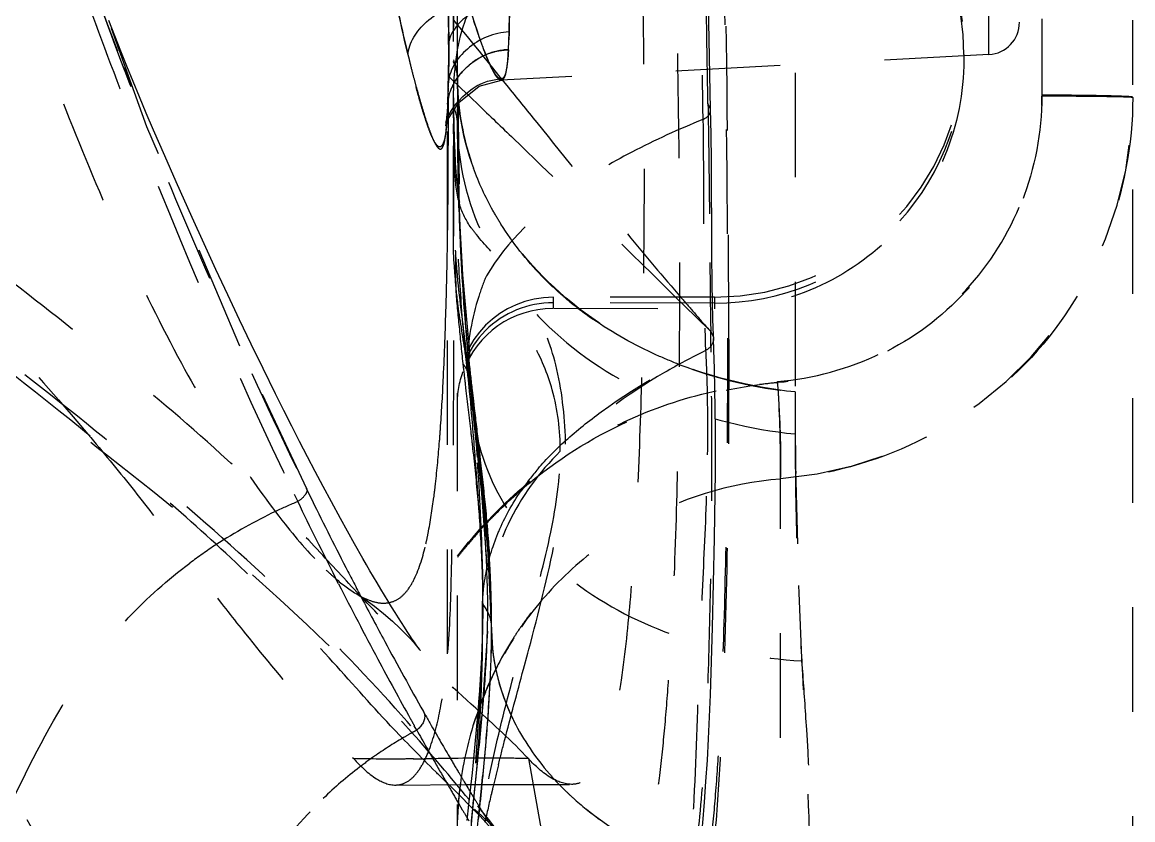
# Model space of a CAD drawing. Header units: millimetres. Extents: x 1540 to 3369, y -3458 to 1222.
# Drawn here: x 2621.51 to 2638.88, y -376.42 to -363.95 of the extents above; entities that cross this region are included whole.
import ezdxf

# ---------------------------------------------------------------- set-up
doc = ezdxf.new("R2010")
doc.units = ezdxf.units.MM
doc.header["$LTSCALE"] = 16.335
doc.linetypes.add('HIDDEN', pattern=[0.2, 0.1, -0.1])
doc.layers.add('21', color=7, linetype='CONTINUOUS')

msp = doc.modelspace()

# ---------------------------------------------------------------- linework, layer by layer
at = {"layer": '21', "color": 8, "linetype": 'HIDDEN'}
for p, q in [((2628.251, -367.522), (2628.251, -345.003)), ((2628.315, -364.832), (2628.315, -351.736)), ((2633.592, -354.943), (2633.596, -369.735)), ((2636.627, -364.46), (2636.627, -356.865)), ((2632.275, -365.316), (2632.198, -361.381)), ((2622.887, -364.107), (2622.77, -363.788)), ((2628.173, -363.823), (2628.176, -364.136)), ((2622.955, -364.165), (2622.862, -363.927)), ((2622.865, -364.048), (2622.996, -364.399)), ((2628.252, -363.919), (2628.316, -363.997)), ((2628.316, -363.997), (2628.409, -364.11)), ((2637.456, -363.899), (2637.456, -365.111)), ((2638.877, -407.405), (2638.877, -363.919)), ((2623.049, -364.405), (2622.955, -364.165)), ((2628.409, -364.11), (2628.466, -364.179)), ((2628.466, -364.179), (2628.571, -364.308)), ((2628.571, -364.308), (2628.653, -364.408)), ((2623.11, -364.704), (2623.001, -364.413)), ((2623.145, -364.643), (2623.049, -364.405)), ((2628.653, -364.408), (2628.726, -364.498)), ((2628.726, -364.498), (2628.862, -364.666)), ((2636.627, -364.46), (2629.001, -364.859)), ((2636.235, -364.456), (2636.235, -364.544)), ((2623.095, -364.663), (2623.209, -364.961)), ((2623.241, -364.88), (2623.145, -364.643)), ((2628.174, -364.632), (2628.173, -364.799)), ((2628.862, -364.666), (2628.958, -364.784)), ((2623.342, -365.121), (2623.241, -364.88)), ((2628.173, -364.799), (2628.172, -364.857)), ((2628.173, -364.799), (2628.264, -364.885)), ((2628.264, -364.885), (2628.316, -364.934)), ((2628.315, -364.85), (2628.361, -367.555)), ((2628.958, -364.784), (2629.011, -364.85)), ((2629.001, -364.859), (2628.996, -364.86)), ((2629.001, -364.859), (2629.001, -364.859)), ((2629.011, -364.85), (2629.082, -364.937)), ((2628.166, -365.095), (2628.163, -365.191)), ((2628.169, -364.982), (2628.166, -365.095)), ((2628.171, -364.924), (2628.172, -364.974)), ((2628.173, -365.242), (2628.172, -364.974)), ((2628.316, -364.934), (2628.386, -365.001)), ((2628.386, -365.001), (2628.481, -365.091)), ((2628.481, -365.091), (2628.539, -365.147)), ((2623.449, -365.376), (2623.342, -365.121)), ((2628.161, -365.235), (2628.157, -365.305)), ((2628.161, -365.234), (2628.159, -365.271)), ((2628.163, -365.191), (2628.16, -365.238)), ((2628.16, -365.238), (2628.162, -365.322)), ((2628.173, -365.312), (2628.173, -365.242)), ((2628.315, -365.203), (2628.316, -365.306)), ((2628.539, -365.147), (2628.629, -365.232)), ((2632.275, -365.315), (2632.232, -365.225)), ((2632.232, -365.225), (2632.234, -365.317)), ((2623.562, -365.64), (2623.449, -365.376)), ((2628.159, -365.271), (2628.147, -365.444)), ((2628.162, -373.83), (2628.162, -365.322)), ((2628.173, -365.563), (2628.173, -365.312)), ((2628.318, -365.769), (2628.315, -365.306)), ((2632.282, -365.705), (2632.275, -365.315)), ((2628.136, -365.55), (2628.133, -365.572)), ((2628.147, -365.444), (2628.136, -365.55)), ((2628.173, -365.768), (2628.173, -365.563)), ((2628.255, -365.59), (2628.255, -365.543)), ((2623.738, -366.045), (2623.562, -365.64)), ((2632.286, -366.128), (2632.282, -365.705)), ((2623.917, -366.451), (2623.738, -366.045)), ((2632.294, -367.579), (2632.286, -366.128)), ((2624.167, -367.007), (2623.917, -366.451)), ((2628.336, -366.803), (2628.425, -368.626)), ((2624.354, -367.421), (2624.167, -367.007)), ((2624.539, -367.822), (2624.354, -367.421)), ((2628.361, -367.555), (2628.66, -370.895)), ((2632.299, -368.041), (2632.294, -367.579)), ((2624.722, -368.216), (2624.539, -367.822)), ((2632.303, -368.328), (2632.299, -368.041)), ((2624.906, -368.606), (2624.722, -368.216)), ((2628.549, -370.016), (2628.402, -368.166)), ((2629.815, -368.426), (2629.815, -368.253)), ((2632.335, -368.253), (2629.815, -368.253)), ((2632.336, -368.346), (2629.815, -368.339)), ((2631.728, -368.251), (2632.036, -368.555)), ((2632.31, -368.598), (2632.303, -368.328)), ((2632.336, -368.253), (2632.336, -368.436)), ((2629.815, -368.426), (2632.336, -368.436)), ((2632.036, -368.555), (2632.277, -368.791)), ((2625.089, -368.987), (2624.906, -368.606)), ((2632.277, -368.791), (2632.318, -368.88)), ((2632.318, -368.88), (2632.319, -368.894)), ((2625.275, -369.37), (2625.089, -368.987)), ((2625.469, -369.766), (2625.275, -369.37)), ((2628.435, -369.609), (2628.443, -369.673)), ((2628.529, -369.601), (2628.529, -369.599)), ((2628.529, -369.601), (2628.549, -370.013)), ((2625.598, -370.024), (2625.469, -369.766)), ((2628.315, -403.956), (2628.315, -369.753)), ((2628.514, -369.81), (2628.506, -369.729)), ((2628.545, -369.709), (2628.555, -369.791)), ((2633.596, -369.735), (2633.596, -370.391)), ((2628.522, -369.896), (2628.514, -369.81)), ((2628.555, -369.791), (2628.565, -369.879)), ((2628.565, -369.879), (2628.578, -369.993)), ((2625.723, -370.272), (2625.598, -370.024)), ((2628.549, -370.013), (2628.55, -370.016)), ((2628.549, -370.013), (2628.63, -370.739)), ((2625.846, -370.511), (2625.723, -370.272)), ((2625.969, -370.748), (2625.846, -370.511)), ((2626.091, -370.981), (2625.969, -370.748)), ((2628.63, -370.739), (2628.785, -372.176)), ((2626.214, -371.211), (2626.091, -370.981)), ((2628.66, -370.895), (2628.849, -373.464)), ((2633.366, -404.544), (2633.366, -371.097)), ((2633.606, -371.062), (2633.605, -371.008)), ((2625.761, -371.333), (2625.817, -371.449)), ((2625.949, -371.24), (2625.958, -371.252)), ((2625.949, -371.24), (2626.006, -371.357)), ((2626.345, -371.453), (2626.214, -371.211)), ((2632.334, -372.019), (2632.345, -371.33)), ((2626.488, -371.713), (2626.345, -371.453)), ((2626.706, -372.108), (2626.488, -371.713)), ((2632.304, -373.419), (2632.334, -372.019)), ((2626.836, -372.338), (2626.706, -372.108)), ((2628.785, -372.176), (2628.849, -373.465)), ((2626.456, -372.737), (2626.404, -372.635)), ((2628.85, -373.421), (2628.831, -372.614)), ((2628.711, -373.468), (2628.712, -373.414)), ((2628.784, -373.474), (2628.785, -373.419)), ((2628.848, -373.676), (2628.85, -373.422)), ((2628.85, -373.422), (2628.85, -373.41)), ((2628.784, -373.474), (2628.691, -374.847)), ((2628.849, -373.465), (2628.849, -373.467)), ((2627.735, -373.78), (2627.734, -373.779)), ((2628.704, -373.651), (2628.7, -373.91)), ((2629.415, -373.822), (2629.432, -373.757)), ((2628.7, -373.91), (2628.562, -376.111)), ((2629.348, -374.07), (2629.415, -373.822)), ((2627.678, -375.023), (2627.639, -374.954)), ((2628.691, -374.847), (2628.477, -376.983)), ((2629.425, -375.469), (2629.77, -377.381)), ((2628.42, -375.83), (2628.446, -375.873)), ((2628.529, -375.87), (2628.548, -375.691)), ((2628.697, -375.921), (2628.703, -375.862)), ((2627.348, -375.882), (2628.434, -375.872)), ((2628.434, -375.872), (2630.101, -375.871)), ((2628.446, -375.873), (2628.477, -375.925)), ((2628.495, -376.188), (2628.529, -375.87)), ((2628.576, -376.053), (2628.588, -375.931)), ((2628.588, -375.931), (2628.595, -375.87)), ((2628.693, -375.871), (2628.675, -376.04)), ((2628.338, -376.178), (2628.391, -376.268)), ((2628.469, -376.434), (2628.495, -376.188)), ((2628.555, -376.251), (2628.576, -376.053)), ((2628.675, -376.04), (2628.644, -376.34)), ((2628.536, -376.439), (2628.555, -376.251)), ((2628.646, -376.419), (2628.654, -376.347))]:
    msp.add_line(p, q, dxfattribs=at)
for points in [[(2625.958, -371.252), (2624.913, -369.02), (2623.459, -365.587), (2622.073, -361.764)], [(2628.16, -363.084), (2628.168, -363.468), (2628.175, -364.498), (2628.161, -365.242)], [(2628.133, -365.572), (2628.134, -365.565), (2628.173, -365.459), (2628.337, -365.207), (2628.655, -364.951), (2629.002, -364.86)], [(2628.135, -365.519), (2628.135, -365.521), (2628.135, -365.52), (2628.138, -365.508), (2628.146, -365.485), (2628.16, -365.448), (2628.185, -365.396), (2628.222, -365.332), (2628.27, -365.26), (2628.33, -365.186), (2628.398, -365.115), (2628.47, -365.05), (2628.546, -364.993), (2628.624, -364.945), (2628.705, -364.906), (2628.785, -364.877), (2628.865, -364.857), (2628.939, -364.845), (2629, -364.841)], [(2628.153, -365.356), (2628.15, -365.401), (2628.146, -365.439), (2628.142, -365.471), (2628.139, -365.496), (2628.137, -365.513), (2628.135, -365.519)], [(2628.443, -368.656), (2628.35, -367.051), (2628.317, -365.555)], [(2632.318, -368.88), (2632.318, -368.847), (2632.314, -368.725), (2632.31, -368.598)], [(2632.345, -371.33), (2632.349, -370.991), (2632.35, -370.655), (2632.35, -370.324), (2632.347, -369.999), (2632.342, -369.682), (2632.335, -369.374), (2632.326, -369.078), (2632.32, -368.897)], [(2628.85, -373.41), (2628.798, -372.128), (2628.644, -370.605), (2628.505, -369.325)], [(2628.831, -372.614), (2628.757, -371.578), (2628.638, -370.47)], [(2627.231, -373.006), (2627.116, -372.817), (2627.059, -372.722), (2627.003, -372.627), (2626.947, -372.532), (2626.893, -372.438), (2626.836, -372.338)], [(2626.729, -372.889), (2626.865, -372.976), (2627.017, -373.085), (2627.161, -373.199), (2627.297, -373.317), (2627.413, -373.426), (2627.505, -373.518), (2627.574, -373.592), (2627.626, -373.648), (2627.665, -373.694), (2627.695, -373.73)], [(2627.727, -373.769), (2627.714, -373.75), (2627.695, -373.724), (2627.672, -373.69), (2627.643, -373.648), (2627.609, -373.598), (2627.572, -373.543), (2627.531, -373.481), (2627.488, -373.414), (2627.441, -373.342), (2627.392, -373.265), (2627.34, -373.183), (2627.286, -373.096), (2627.231, -373.006)], [(2631.282, -379.235), (2631.436, -379.096), (2631.583, -378.896), (2631.702, -378.665), (2631.797, -378.421), (2631.872, -378.174), (2631.936, -377.921), (2631.993, -377.655), (2632.042, -377.376), (2632.085, -377.085), (2632.121, -376.783), (2632.152, -376.471), (2632.179, -376.152), (2632.202, -375.826), (2632.224, -375.494), (2632.242, -375.157), (2632.258, -374.816), (2632.272, -374.471), (2632.284, -374.122), (2632.304, -373.419)], [(2627.695, -373.73), (2627.717, -373.756), (2627.73, -373.773), (2627.735, -373.78)], [(2628.199, -375.895), (2628.669, -376.366), (2629.66, -377.474)], [(2628.562, -376.111), (2628.305, -379.342), (2628.256, -381.681)]]:
    msp.add_lwpolyline(points, dxfattribs=at)
for centre, radius, start, end in [((2632.335, -364.353), 3.9, 270.0158, 89.9842), ((2632.321, -364.456), 3.914, 359.9977, 69.7918), ((2636.601, -363.957), 0.503, 273, 0.4065), ((2607.624, -364.312), 20.553, 0.0319, 0.4884), ((2637.713, -361.049), 9.587, 198.6389, 199.3122), ((2649.779, -359.101), 22.875, 193.4015, 193.6061), ((2648.766, -359.346), 21.832, 193.606, 193.8239), ((2646.701, -359.857), 19.706, 193.8159, 194.4858), ((2632.348, -364.459), 3.887, 269.8255, 0.0471), ((2630.093, -364.06), 1.388, 206.5965, 207.978), ((2629.825, -364.202), 1.085, 207.9711, 209.5911), ((2636.322, -364.917), 8.15, 179.5797, 179.9898), ((2639.41, -364.932), 11.238, 179.9155, 180.213), ((2757.307, -364.862), 128.993, 179.98705, 180.20869), ((2793.684, -364.854), 165.369, 179.99255, 180.12101), ((2632.234, -364.832), 3.919, 180.2639, 182.135), ((2610.005, -364.635), 18.17, 358.5405, 358.9311), ((2632.282, -364.83), 3.967, 182.1384, 185.3348), ((2617.608, -364.86), 10.564, 357.493, 358.0803), ((2613.935, -364.736), 14.239, 358.0757, 358.5428), ((2632.33, -364.826), 4.015, 185.3317, 186.7309), ((2632.893, -365.126), 5.983, 274.5336, 359.9982), ((2690.821, -365.033), 62.569, 180.27311, 180.46663), ((2723.15, -365.014), 94.835, 180.17682, 180.32426), ((2714.316, -365.003), 86.001, 180.21906, 180.37052), ((2632.375, -364.82), 4.061, 186.7333, 189.2646), ((2624.567, -365.276), 3.591, 354.3187, 354.8848), ((2691.096, -365.227), 62.781, 180.2955, 181.05285), ((2632.417, -364.813), 4.103, 189.2621, 190.26), ((2632.567, -364.782), 4.256, 190.32, 199.965), ((2507.226, -365.582), 120.947, 359.55658, 359.91207), ((2670.98, -365.588), 42.661, 181.0644, 182.4062), ((2526.052, -365.744), 102.121, 359.16554, 359.56548), ((2667.597, -365.676), 39.276, 181.8079, 182.3142), ((2525.536, -365.732), 102.637, 358.99757, 359.1634), ((2662.66, -365.886), 34.334, 182.2975, 184.0079), ((2681.583, -325.436), 65.658, 219.57352, 220.71285), ((2663.142, -365.881), 34.818, 182.4652, 182.683), ((2661.749, -365.947), 33.423, 182.6824, 183.0022), ((2546.801, -366.134), 81.368, 358.40313, 359.01863), ((2660.397, -366.017), 32.069, 183.0025, 183.2882), ((2659.354, -366.077), 31.025, 183.2884, 183.542), ((2770.23, -366.5), 137.972, 180.50296, 180.73174), ((2656.508, -366.261), 28.172, 183.5262, 185.6679), ((2633.445, -364.204), 5.324, 228.0377, 230.025), ((2629.815, -369.753), 1.5, 90, 180), ((2629.81, -369.834), 1.495, 89.8166, 180.0401), ((2666.288, -365.587), 37.974, 184.0757, 185.574), ((2633.643, -363.964), 5.635, 230.0561, 235.2702), ((2671.1, -334.434), 51.842, 220.7324, 221.1014), ((2698.642, -367.418), 66.379, 180.72827, 181.18537), ((2574.199, -366.953), 53.957, 357.2919, 358.4614), ((2629.8, -369.915), 1.483, 89.7479, 160.4353), ((2667.194, -337.842), 46.659, 221.1005, 221.5525), ((2555.659, -370.402), 76.634, 0.96206, 1.20424), ((2661.763, -365.721), 33.455, 185.7004, 186.0622), ((2621.967, -370.037), 6.535, 6.6151, 7.7129), ((2679.735, -363.79), 51.531, 186.0859, 186.5947), ((2529.974, -370.735), 102.321, 359.60753, 0.90713), ((2689.379, -362.546), 61.351, 186.31107, 186.61111), ((2602.549, -372.267), 26.08, 5.584, 6.5665), ((2681.586, -364.113), 53.343, 185.5532, 185.9738), ((2634.282, -362.801), 6.968, 249.0626, 264.3539), ((2634.023, -377.394), 7.836, 95.1285, 97.2225), ((2675.829, -364.708), 47.555, 185.9835, 186.4009), ((2688.918, -369.965), 55.322, 179.7623, 181.0808), ((2592.625, -373.231), 36.052, 5.1282, 5.3082), ((2696.346, -370.37), 62.749, 180.01846, 183.26207), ((2602.862, -372.826), 25.844, 0.7751, 4.5382), ((2632.692, -373.605), 4.103, 139.4334, 145.4893), ((2517.451, -379.339), 111.473, 4.07023, 4.24159), ((2719.175, -369.358), 85.585, 181.14112, 181.84199), ((2628.928, -378.893), 8.068, 112.6817, 115.3805), ((2685.447, -342.63), 66.229, 205.79434, 206.93887), ((2685.209, -342.368), 65.919, 206.089, 207.18247), ((2628.843, -378.722), 7.877, 115.3559, 123.1218), ((2634.337, -377.009), 7.632, 137.4761, 138.3553), ((2634.459, -377.117), 7.794, 138.3611, 140.7927), ((2628.775, -378.617), 7.752, 123.1271, 126.8195), ((2634.608, -377.24), 7.988, 140.7881, 141.99), ((2606.718, -373.297), 22, 2.1573, 2.6154), ((2610.325, -373.476), 18.526, 3.1652, 3.7362), ((2685.811, -342.033), 66.607, 207.20249, 207.65933), ((2610.375, -373.166), 18.341, 0.8335, 2.1788), ((2611.226, -373.429), 17.624, 1.2319, 3.1751), ((2689.557, -340.507), 70.855, 207.05724, 208.12907), ((2612.862, -373.124), 15.853, 0.2339, 0.8108), ((2688.621, -340.564), 69.778, 207.65596, 208.29329), ((2575.083, -373.064), 53.625, 359.5906, 0.0131), ((2614.663, -373.114), 14.053, 359.3335, 0.2241), ((2613.964, -373.068), 14.826, 358.6411, 0.0236), ((2614.768, -373.437), 14.082, 0.0629, 1.602), ((2611.99, -373.41), 16.86, 0.383, 1.2221), ((2633.757, -376.493), 5.415, 142.3766, 146.0441), ((2613.629, -373.103), 15.086, 358.8211, 359.3374), ((2628.349, -373.415), 0.501, 3.5132, 11.6824), ((2612.256, -373.408), 16.594, 359.9542, 0.3818), ((2615.217, -373.41), 13.633, 359.7206, 359.9534), ((2633.811, -376.529), 5.479, 145.199, 147.4719), ((2589.837, -373.159), 38.871, 359.2755, 359.5752), ((2612.212, -373.071), 16.504, 358.0008, 358.6214), ((2633.908, -376.588), 5.593, 147.5017, 157.3898), ((2612.163, -373.026), 16.627, 357.8385, 358.455), ((2614.547, -373.405), 14.303, 359.0035, 359.7166), ((2631.715, -373.464), 2.865, 180.0005, 183.0543), ((2633.878, -376.575), 5.555, 147.3957, 150.2969), ((2680.887, -344.734), 60.991, 208.28811, 209.46116), ((2608.46, -372.921), 20.258, 355.9896, 357.947), ((2608.659, -372.872), 20.135, 355.503, 357.778), ((2613.081, -373.378), 15.769, 358.0136, 358.9979), ((2612.178, -373.408), 16.672, 358.2607, 359.0788), ((2631.753, -373.462), 2.903, 183.0504, 184.086), ((2631.806, -373.458), 2.957, 184.0956, 187.9915), ((2683.701, -343.659), 64.205, 208.11189, 209.06424), ((2609.899, -373.261), 18.954, 356.5088, 357.9921), ((2631.905, -373.444), 3.057, 187.9958, 192.1487), ((2633.952, -376.608), 5.64, 152.7116, 162.8432), ((2633.995, -376.636), 5.688, 157.1609, 161.6535), ((2600.422, -372.374), 28.315, 355.0999, 356.0237), ((2603.028, -372.456), 25.78, 355.2052, 355.5626), ((2605.346, -372.992), 23.515, 355.8457, 356.5308), ((2682.083, -344.004), 62.392, 209.50456, 209.70266), ((2678.876, -346.332), 58.688, 209.07162, 209.18864), ((2677.639, -346.542), 57.275, 209.6997, 210.3044), ((2633.898, -376.592), 5.585, 161.6269, 172.5142), ((2630.856, -380.915), 6.694, 120.4708, 125.0166), ((2630.896, -380.981), 6.771, 119.1665, 120.4752), ((2630.914, -381.012), 6.807, 118.3765, 119.1668), ((2702.265, -333.228), 85.498, 209.26448, 209.68127), ((2630.819, -380.859), 6.627, 125.0226, 127.5103), ((2626.936, -307.288), 68.19, 270.58249, 270.7089), ((2671.149, -350.326), 49.762, 210.3138, 210.639), ((2630.798, -380.833), 6.594, 127.509, 134.0244), ((2689.586, -340.442), 70.911, 209.69022, 210.03265), ((2667.757, -352.334), 45.82, 210.6405, 210.8505), ((2667.606, -385.221), 39.837, 165.9726, 166.4768), ((2633.704, -376.567), 5.39, 172.3984, 178.4848), ((2633.064, -372.828), 4.386, 220.9911, 224.1935), ((2681.114, -345.334), 61.128, 210.037, 210.30313), ((2633.777, -376.574), 5.463, 172.5426, 174.7994), ((2663.987, -354.591), 41.426, 210.997, 211.1553), ((2662.362, -355.574), 39.527, 211.1554, 211.3074), ((2520.904, -365.12), 108.333, 354.0518, 354.27811), ((2658.6, -383.075), 30.579, 166.6565, 167.5158), ((2663.191, -384.155), 35.296, 166.4838, 166.6709), ((2633.149, -372.746), 4.504, 224.1859, 225.6198), ((2633.608, -376.571), 5.294, 174.5715, 178.3899), ((2660.388, -356.775), 37.216, 211.3064, 211.5556), ((2674.026, -349.483), 52.914, 210.4096, 210.6318), ((2746.668, -388.776), 118.678, 173.98461, 174.37118), ((2658.375, -358.01), 34.855, 211.5563, 211.742), ((2655.936, -359.521), 31.985, 211.7389, 212.1385)]:
    msp.add_arc(centre, radius, start, end, dxfattribs=at)
for points, knots in [([(2630.528, -378.468), (2630.647, -378.593), (2630.861, -378.792), (2631.199, -378.988), (2631.521, -378.987), (2631.764, -378.785), (2631.939, -378.462), (2632.081, -378.022), (2632.194, -377.468), (2632.284, -376.807), (2632.355, -376.053), (2632.433, -374.891), (2632.496, -373.265), (2632.537, -371.106), (2632.549, -368.665), (2632.533, -365.951), (2632.489, -363.003), (2632.411, -359.869), (2632.281, -356.575), (2632.072, -353.137), (2631.746, -349.588), (2631.272, -345.997), (2630.814, -343.611), (2630.527, -342.437)], [0, 0, 0, 0, 0.013583, 0.023038, 0.030116, 0.037396, 0.046749, 0.058841, 0.073763, 0.091373, 0.111413, 0.133583, 0.183285, 0.239794, 0.303988, 0.375934, 0.454034, 0.536633, 0.62336, 0.714204, 0.80846, 0.9046, 1, 1, 1, 1]), ([(2632.558, -368.913), (2632.558, -367.001), (2632.528, -364.038), (2632.431, -359.979), (2632.312, -356.679), (2632.114, -353.228), (2631.785, -349.658), (2631.304, -346.043), (2630.847, -343.643), (2630.565, -342.46)], [0, 0, 0, 0, 0.215777, 0.334437, 0.458243, 0.588507, 0.72447, 0.86279, 1, 1, 1, 1]), ([(2630.573, -378.648), (2630.376, -378.455), (2629.97, -377.976), (2629.332, -377.161), (2628.579, -376.202), (2627.358, -374.741), (2625.482, -372.851), (2622.811, -370.679), (2619.869, -368.453), (2616.78, -366.176), (2613.611, -363.877), (2610.386, -361.585), (2607.137, -359.286), (2603.869, -356.974), (2600.577, -354.656), (2596.146, -351.549), (2591.704, -348.409), (2587.251, -345.231), (2585.029, -343.608), (2583.925, -342.779)], [0, 0, 0, 0, 0.013985, 0.031847, 0.052667, 0.075931, 0.128606, 0.187699, 0.250792, 0.316155, 0.382736, 0.449817, 0.517244, 0.585079, 0.653305, 0.721895, 0.860149, 0.929814, 1, 1, 1, 1]), ([(2629.77, -377.381), (2629.883, -377.499), (2630.084, -377.689), (2630.376, -377.848), (2630.58, -377.865), (2630.758, -377.823), (2630.958, -377.649), (2631.131, -377.329), (2631.276, -376.896), (2631.393, -376.351), (2631.487, -375.703), (2631.563, -374.965), (2631.65, -373.84), (2631.728, -372.277), (2631.781, -370.214), (2631.799, -367.888), (2631.779, -365.305), (2631.723, -362.497), (2631.628, -359.514), (2631.438, -355.244), (2631.092, -350.814), (2630.485, -346.303), (2630.043, -344.027), (2629.767, -342.907)], [0, 0, 0, 0, 0.013478, 0.022857, 0.026598, 0.030117, 0.037712, 0.047445, 0.059906, 0.075251, 0.093392, 0.113953, 0.136478, 0.186485, 0.242998, 0.306776, 0.378368, 0.456158, 0.538521, 0.624584, 0.808856, 0.904864, 1, 1, 1, 1]), ([(2629.426, -343.489), (2629.616, -344.276), (2629.947, -345.962), (2630.334, -348.586), (2630.63, -351.329), (2630.911, -354.932), (2631.087, -358.529), (2631.191, -362.089), (2631.233, -364.69), (2631.237, -367.097), (2631.207, -369.272), (2631.141, -371.196), (2631.039, -372.827), (2630.92, -373.981), (2630.799, -374.721), (2630.705, -375.133), (2630.595, -375.453), (2630.464, -375.688), (2630.298, -375.838), (2630.164, -375.871), (2630.101, -375.871)], [0, 0, 0, 0, 0.07401, 0.15704, 0.242493, 0.326337, 0.487543, 0.57176, 0.652115, 0.725369, 0.791968, 0.851031, 0.901374, 0.941418, 0.957108, 0.969917, 0.980075, 0.987955, 0.994239, 1, 1, 1, 1]), ([(2629.66, -377.476), (2629.272, -377.008), (2628.436, -375.949), (2627.023, -374.273), (2625.239, -372.522), (2623.187, -370.749), (2620.944, -368.985), (2618.591, -367.223), (2616.177, -365.459), (2612.891, -363.115), (2608.713, -360.211), (2603.677, -356.687), (2598.568, -353.165), (2595.159, -350.788), (2593.452, -349.583)], [0, 0, 0, 0, 0.03974, 0.088267, 0.143346, 0.203026, 0.265608, 0.329977, 0.395316, 0.461228, 0.594041, 0.728121, 0.86334, 1, 1, 1, 1]), ([(2627.544, -364.471), (2627.411, -363.907), (2627.154, -362.692), (2626.884, -361.133), (2626.698, -359.814), (2626.587, -358.843), (2626.513, -357.94), (2626.483, -357.147), (2626.501, -356.572), (2626.545, -356.194), (2626.585, -355.975), (2626.635, -355.801), (2626.693, -355.673), (2626.759, -355.586), (2626.883, -355.536), (2627.009, -355.647), (2627.102, -355.791), (2627.19, -355.965), (2627.279, -356.183), (2627.408, -356.56), (2627.49, -356.869), (2627.544, -357.09)], [0, 0, 0, 0, 0.160663, 0.343804, 0.43816, 0.529658, 0.614571, 0.689081, 0.749394, 0.773817, 0.794338, 0.810956, 0.82379, 0.833246, 0.840512, 0.857932, 0.871844, 0.889668, 0.911411, 0.937078, 1, 1, 1, 1]), ([(2628.162, -373.83), (2628.199, -373.419), (2628.227, -372.448), (2628.254, -370.817), (2628.26, -368.851), (2628.262, -365.65), (2628.259, -362.168), (2628.231, -358.572), (2628.194, -356.769), (2628.162, -355.909)], [0, 0, 0, 0, 0.069137, 0.162397, 0.273131, 0.39818, 0.698059, 0.856008, 1, 1, 1, 1]), ([(2620.02, -359.053), (2620.457, -360.493), (2621.175, -362.638), (2622.223, -365.443), (2623.059, -367.434), (2623.926, -369.201), (2624.773, -370.643), (2625.532, -371.723), (2626.029, -372.297), (2626.26, -372.517)], [0, 0, 0, 0, 0.302022, 0.453576, 0.600803, 0.735278, 0.848159, 0.935971, 1, 1, 1, 1]), ([(2632.336, -360.621), (2632.844, -360.623), (2633.871, -360.832), (2635.165, -361.707), (2636.032, -363.008), (2636.235, -364.036), (2636.235, -364.544)], [0, 0, 0, 0, 0.249877, 0.499818, 0.749914, 1, 1, 1, 1]), ([(2632.232, -365.226), (2632.228, -364.906), (2632.206, -363.596), (2632.175, -362.287), (2632.152, -361.297)], [0, 0, 0, 0, 0.244286, 1, 1, 1, 1]), ([(2628.253, -365.137), (2628.261, -364.738), (2628.313, -364.126), (2628.684, -363.399), (2629.108, -362.915), (2629.675, -362.495), (2630.655, -361.975), (2631.487, -361.691), (2632.075, -361.516)], [0, 0, 0, 0, 0.20882, 0.312071, 0.421496, 0.54278, 0.679185, 1, 1, 1, 1]), ([(2632.074, -361.517), (2632.083, -361.853), (2632.118, -363.172), (2632.137, -364.491), (2632.153, -365.474)], [0, 0, 0, 0, 0.255191, 1, 1, 1, 1]), ([(2629.113, -362.594), (2629.122, -362.938), (2629.13, -363.534), (2629.126, -364.131), (2629.113, -364.383)], [0, 0, 0, 0, 0.577005, 1, 1, 1, 1]), ([(2627.23, -363.021), (2627.255, -363.146), (2627.348, -363.607), (2627.447, -364.068), (2627.527, -364.402)], [0, 0, 0, 0, 0.26947, 1, 1, 1, 1]), ([(2628.162, -363.105), (2628.172, -363.531), (2628.183, -364.27), (2628.176, -365.01), (2628.162, -365.322)], [0, 0, 0, 0, 0.576566, 1, 1, 1, 1]), ([(2628.306, -363.023), (2628.333, -363.126), (2628.433, -363.492), (2628.542, -363.855), (2628.629, -364.113)], [0, 0, 0, 0, 0.281511, 1, 1, 1, 1]), ([(2622.469, -363.465), (2622.714, -364.145), (2623.714, -366.807), (2624.84, -369.422), (2625.761, -371.333)], [0, 0, 0, 0, 0.254274, 1, 1, 1, 1]), ([(2622.628, -363.403), (2622.872, -364.084), (2623.493, -365.752), (2624.595, -368.369), (2625.486, -370.289), (2625.949, -371.24)], [0, 0, 0, 0, 0.254568, 0.62721, 1, 1, 1, 1]), ([(2627.544, -364.471), (2627.546, -364.272), (2627.833, -363.869), (2628.246, -363.672), (2628.483, -363.649)], [0, 0, 0, 0, 0.455752, 1, 1, 1, 1]), ([(2629.129, -363.625), (2629.013, -363.63), (2628.783, -363.677), (2628.419, -363.858), (2628.189, -364.117), (2628.177, -364.3)], [0, 0, 0, 0, 0.282051, 0.554822, 1, 1, 1, 1]), ([(2628.995, -364.841), (2628.979, -364.84), (2628.942, -364.815), (2628.868, -364.713), (2628.767, -364.488), (2628.63, -364.117), (2628.536, -363.82), (2628.483, -363.649)], [0, 0, 0, 0, 0.036449, 0.094788, 0.289289, 0.592102, 1, 1, 1, 1]), ([(2629.124, -364.106), (2629.125, -364.069), (2629.128, -363.909), (2629.129, -363.749), (2629.129, -363.625)], [0, 0, 0, 0, 0.229744, 1, 1, 1, 1]), ([(2629.123, -364.106), (2628.888, -364.114), (2628.45, -364.295), (2628.176, -364.715), (2628.171, -364.924)], [0, 0, 0, 0, 0.529285, 1, 1, 1, 1]), ([(2628.666, -364.219), (2628.679, -364.256), (2628.724, -364.384), (2628.773, -364.51), (2628.813, -364.599)], [0, 0, 0, 0, 0.285876, 1, 1, 1, 1]), ([(2629.113, -364.383), (2629.114, -364.362), (2629.119, -364.269), (2629.122, -364.177), (2629.123, -364.106)], [0, 0, 0, 0, 0.230214, 1, 1, 1, 1]), ([(2629.113, -364.383), (2628.994, -364.387), (2628.755, -364.438), (2628.457, -364.64), (2628.232, -364.906), (2628.166, -365.129), (2628.161, -365.236)], [0, 0, 0, 0, 0.257194, 0.515598, 0.767441, 1, 1, 1, 1]), ([(2629.113, -364.383), (2629.107, -364.498), (2629.095, -364.645), (2629.056, -364.801), (2629.017, -364.84), (2629, -364.841)], [0, 0, 0, 0, 0.706767, 0.895297, 1, 1, 1, 1]), ([(2629.002, -364.86), (2629.019, -364.859), (2629.059, -364.815), (2629.096, -364.653), (2629.108, -364.501), (2629.113, -364.383)], [0, 0, 0, 0, 0.105882, 0.299089, 1, 1, 1, 1]), ([(2628.162, -365.322), (2628.157, -365.429), (2628.149, -365.572), (2628.121, -365.747), (2628.103, -365.833), (2628.046, -365.936), (2627.968, -365.85), (2627.93, -365.774), (2627.885, -365.672), (2627.839, -365.544), (2627.764, -365.314), (2627.664, -364.954), (2627.586, -364.645), (2627.544, -364.471)], [0, 0, 0, 0, 0.149819, 0.203237, 0.24249, 0.283054, 0.323835, 0.361417, 0.411847, 0.475713, 0.553356, 0.750161, 1, 1, 1, 1]), ([(2628.161, -365.235), (2628.172, -365.051), (2628.358, -364.681), (2628.701, -364.465), (2628.893, -364.415)], [0, 0, 0, 0, 0.481012, 1, 1, 1, 1]), ([(2636.235, -364.544), (2636.235, -365.051), (2636.033, -366.077), (2635.166, -367.373), (2633.869, -368.239), (2632.843, -368.438), (2632.336, -368.436)], [0, 0, 0, 0, 0.250153, 0.50018, 0.750069, 1, 1, 1, 1]), ([(2628.882, -364.738), (2628.9, -364.771), (2628.929, -364.819), (2628.981, -364.861), (2629.001, -364.86)], [0, 0, 0, 0, 0.64744, 1, 1, 1, 1]), ([(2617.142, -364.897), (2617.648, -365.344), (2619.541, -367.081), (2621.314, -368.95), (2622.536, -370.397)], [0, 0, 0, 0, 0.262743, 1, 1, 1, 1]), ([(2629.425, -375.469), (2629.166, -375.191), (2628.504, -374.598), (2627.633, -373.792), (2626.848, -372.981), (2626.195, -372.273), (2625.494, -371.527), (2624.436, -370.521), (2622.976, -369.283), (2621.108, -367.821), (2619.153, -366.354), (2617.817, -365.387), (2617.142, -364.901)], [0, 0, 0, 0, 0.070192, 0.16401, 0.219144, 0.278699, 0.341917, 0.408264, 0.548344, 0.695276, 0.846436, 1, 1, 1, 1]), ([(2627.622, -364.786), (2627.637, -364.841), (2627.689, -365.039), (2627.745, -365.236), (2627.788, -365.377)], [0, 0, 0, 0, 0.279067, 1, 1, 1, 1]), ([(2633.596, -369.735), (2632.887, -369.662), (2631.518, -369.315), (2629.781, -368.219), (2628.601, -366.669), (2628.315, -365.429), (2628.315, -364.832)], [0, 0, 0, 0, 0.272615, 0.530984, 0.771668, 1, 1, 1, 1]), ([(2629.082, -364.937), (2629.24, -365.132), (2629.868, -365.91), (2630.496, -366.688), (2630.974, -367.265)], [0, 0, 0, 0, 0.251078, 1, 1, 1, 1]), ([(2638.877, -365.126), (2638.877, -365.123), (2638.862, -365.123), (2638.845, -365.119), (2638.806, -365.117), (2638.758, -365.114), (2638.697, -365.112), (2638.594, -365.108), (2638.44, -365.104), (2638.23, -365.1), (2637.991, -365.097), (2637.73, -365.095), (2637.549, -365.095), (2637.456, -365.095)], [0, 0, 0, 0, 0.005748, 0.021546, 0.047023, 0.081632, 0.124804, 0.175966, 0.299951, 0.448972, 0.618404, 0.803622, 1, 1, 1, 1]), ([(2628.253, -365.137), (2628.255, -365.433), (2628.266, -366.082), (2628.349, -367.039), (2628.602, -367.663), (2628.767, -367.919)], [0, 0, 0, 0, 0.310144, 0.680897, 1, 1, 1, 1]), ([(2628.459, -369.285), (2628.421, -368.925), (2628.363, -368.215), (2628.281, -366.833), (2628.258, -365.81), (2628.253, -365.139)], [0, 0, 0, 0, 0.261003, 0.514703, 1, 1, 1, 1]), ([(2628.629, -365.232), (2628.818, -365.413), (2629.575, -366.139), (2630.325, -366.873), (2630.887, -367.425)], [0, 0, 0, 0, 0.24922, 1, 1, 1, 1]), ([(2637.456, -365.111), (2637.454, -365.67), (2637.242, -366.791), (2636.343, -368.232), (2634.98, -369.245), (2633.88, -369.544), (2633.323, -369.589)], [0, 0, 0, 0, 0.25209, 0.500228, 0.748214, 1, 1, 1, 1]), ([(2633.323, -369.571), (2633.879, -369.526), (2634.979, -369.227), (2636.343, -368.215), (2637.24, -366.779), (2637.452, -365.665), (2637.456, -365.111)], [0, 0, 0, 0, 0.252213, 0.500887, 0.749812, 1, 1, 1, 1]), ([(2638.877, -365.13), (2638.877, -365.87), (2638.588, -367.361), (2637.397, -369.292), (2635.568, -370.634), (2634.104, -371.039), (2633.366, -371.097)], [0, 0, 0, 0, 0.250379, 0.50012, 0.749777, 1, 1, 1, 1]), ([(2638.877, -365.13), (2638.877, -365.127), (2638.861, -365.13), (2638.845, -365.125), (2638.806, -365.125), (2638.758, -365.123), (2638.697, -365.122), (2638.594, -365.119), (2638.44, -365.117), (2638.23, -365.114), (2637.991, -365.112), (2637.73, -365.111), (2637.549, -365.111), (2637.456, -365.111)], [0, 0, 0, 0, 0.005476, 0.021191, 0.04663, 0.081222, 0.124392, 0.175563, 0.299591, 0.448679, 0.618197, 0.803514, 1, 1, 1, 1]), ([(2627.788, -365.377), (2627.81, -365.448), (2627.852, -365.576), (2627.913, -365.74), (2627.961, -365.845), (2627.998, -365.902), (2628.02, -365.926), (2628.042, -365.939), (2628.065, -365.934), (2628.082, -365.913), (2628.105, -365.863), (2628.125, -365.767), (2628.135, -365.682), (2628.141, -365.631)], [0, 0, 0, 0, 0.234075, 0.417508, 0.54836, 0.593993, 0.627325, 0.650791, 0.670692, 0.695999, 0.731695, 0.839971, 1, 1, 1, 1]), ([(2628.144, -365.596), (2628.146, -365.575), (2628.153, -365.484), (2628.158, -365.393), (2628.162, -365.322)], [0, 0, 0, 0, 0.223742, 1, 1, 1, 1]), ([(2632.154, -365.474), (2632.189, -365.459), (2632.249, -365.418), (2632.276, -365.347), (2632.275, -365.316)], [0, 0, 0, 0, 0.543923, 1, 1, 1, 1]), ([(2632.234, -365.317), (2632.238, -365.523), (2632.252, -366.32), (2632.257, -367.118), (2632.263, -367.711)], [0, 0, 0, 0, 0.257012, 1, 1, 1, 1]), ([(2628.352, -366.809), (2628.304, -366.649), (2628.262, -366.238), (2628.257, -365.831), (2628.255, -365.59)], [0, 0, 0, 0, 0.409175, 1, 1, 1, 1]), ([(2628.341, -366.916), (2628.337, -366.801), (2628.325, -366.348), (2628.319, -365.895), (2628.317, -365.558)], [0, 0, 0, 0, 0.25405, 1, 1, 1, 1]), ([(2628.317, -365.584), (2628.321, -366.174), (2628.62, -367.394), (2629.792, -368.925), (2631.532, -369.983), (2632.891, -370.323), (2633.596, -370.391)], [0, 0, 0, 0, 0.227716, 0.467786, 0.72652, 1, 1, 1, 1]), ([(2632.154, -365.474), (2631.776, -365.628), (2631.066, -365.949), (2629.851, -366.661), (2629.091, -367.374), (2628.767, -367.919)], [0, 0, 0, 0, 0.289181, 0.550097, 1, 1, 1, 1]), ([(2632.154, -365.473), (2632.164, -366.099), (2632.162, -367.303), (2632.168, -368.508), (2632.197, -369.086)], [0, 0, 0, 0, 0.51959, 1, 1, 1, 1]), ([(2627.27, -374.955), (2626.942, -374.607), (2626.288, -373.852), (2625.21, -372.725), (2623.975, -371.594), (2622.129, -370.042), (2619.625, -368.105), (2617.552, -366.582), (2616.487, -365.814)], [0, 0, 0, 0, 0.101297, 0.211463, 0.329942, 0.455576, 0.721996, 1, 1, 1, 1]), ([(2628.996, -367.111), (2628.952, -367.041), (2628.786, -366.761), (2628.649, -366.464), (2628.566, -366.235)], [0, 0, 0, 0, 0.252855, 1, 1, 1, 1]), ([(2628.612, -367.275), (2628.583, -367.24), (2628.474, -367.099), (2628.39, -366.936), (2628.352, -366.809)], [0, 0, 0, 0, 0.257647, 1, 1, 1, 1]), ([(2629.885, -368.163), (2629.798, -368.085), (2629.466, -367.766), (2629.178, -367.401), (2628.996, -367.111)], [0, 0, 0, 0, 0.254897, 1, 1, 1, 1]), ([(2630.007, -370.496), (2629.991, -370.098), (2629.918, -369.367), (2629.552, -368.426), (2629.073, -367.774), (2628.743, -367.436), (2628.612, -367.275)], [0, 0, 0, 0, 0.331705, 0.606263, 0.828043, 1, 1, 1, 1]), ([(2628.281, -367.519), (2628.292, -367.711), (2628.274, -368.1), (2628.318, -368.486), (2628.338, -368.681)], [0, 0, 0, 0, 0.495754, 1, 1, 1, 1]), ([(2628.281, -367.519), (2628.288, -367.651), (2628.331, -368.19), (2628.403, -368.725), (2628.453, -369.129)], [0, 0, 0, 0, 0.245678, 1, 1, 1, 1]), ([(2628.767, -367.919), (2628.723, -368.025), (2628.559, -368.462), (2628.477, -368.932), (2628.471, -369.284)], [0, 0, 0, 0, 0.24483, 1, 1, 1, 1]), ([(2629.924, -370.661), (2629.924, -370.338), (2629.854, -369.746), (2629.532, -368.988), (2629.137, -368.42), (2628.874, -368.085), (2628.767, -367.919)], [0, 0, 0, 0, 0.318516, 0.579581, 0.805416, 1, 1, 1, 1]), ([(2631.792, -369.309), (2631.67, -369.262), (2631.197, -369.065), (2630.746, -368.813), (2630.432, -368.595)], [0, 0, 0, 0, 0.254445, 1, 1, 1, 1]), ([(2630.007, -370.496), (2630.185, -370.337), (2630.968, -369.706), (2631.863, -369.23), (2632.558, -368.913)], [0, 0, 0, 0, 0.23834, 1, 1, 1, 1]), ([(2632.558, -368.913), (2632.558, -370.11), (2632.542, -372.298), (2632.464, -374.911), (2632.347, -376.682), (2632.247, -377.604), (2632.126, -378.215), (2632.002, -378.633), (2631.86, -378.904), (2631.732, -379.021)], [0, 0, 0, 0, 0.351103, 0.642057, 0.766782, 0.871662, 0.914066, 0.94917, 1, 1, 1, 1]), ([(2632.319, -368.894), (2632.321, -368.931), (2632.298, -369.013), (2632.234, -369.067), (2632.197, -369.086)], [0, 0, 0, 0, 0.473881, 1, 1, 1, 1]), ([(2632.197, -369.086), (2631.979, -369.194), (2631.165, -369.628), (2630.409, -370.183), (2629.924, -370.661)], [0, 0, 0, 0, 0.262471, 1, 1, 1, 1]), ([(2632.197, -369.086), (2632.207, -369.29), (2632.235, -370.049), (2632.225, -370.81), (2632.207, -371.365)], [0, 0, 0, 0, 0.269195, 1, 1, 1, 1]), ([(2628.453, -369.129), (2628.47, -369.264), (2628.536, -369.814), (2628.593, -370.365), (2628.626, -370.781)], [0, 0, 0, 0, 0.246738, 1, 1, 1, 1]), ([(2628.529, -369.599), (2628.52, -369.516), (2628.481, -369.406), (2628.417, -369.313), (2628.399, -369.29)], [0, 0, 0, 0, 0.742031, 1, 1, 1, 1]), ([(2628.79, -373.062), (2628.785, -372.737), (2628.738, -371.473), (2628.592, -370.215), (2628.471, -369.284)], [0, 0, 0, 0, 0.257011, 1, 1, 1, 1]), ([(2628.035, -370.507), (2628.041, -370.426), (2628.065, -370.092), (2628.084, -369.757), (2628.096, -369.502)], [0, 0, 0, 0, 0.240606, 1, 1, 1, 1]), ([(2628.315, -372.301), (2628.619, -371.911), (2629.296, -371.195), (2630.505, -370.357), (2631.862, -369.791), (2632.831, -369.612), (2633.323, -369.571)], [0, 0, 0, 0, 0.252925, 0.500351, 0.7475, 1, 1, 1, 1]), ([(2633.366, -371.091), (2633.371, -371.072), (2633.372, -371.017), (2633.376, -370.911), (2633.375, -370.759), (2633.371, -370.486), (2633.357, -370.086), (2633.337, -369.75), (2633.323, -369.571)], [0, 0, 0, 0, 0.036917, 0.108414, 0.209831, 0.336437, 0.64625, 1, 1, 1, 1]), ([(2633.366, -371.097), (2633.366, -371.041), (2633.371, -370.539), (2633.357, -370.035), (2633.323, -369.589)], [0, 0, 0, 0, 0.109983, 1, 1, 1, 1]), ([(2629.573, -371.051), (2630.064, -370.665), (2631.167, -370.017), (2632.406, -369.7), (2633.038, -369.62)], [0, 0, 0, 0, 0.494749, 1, 1, 1, 1]), ([(2628.619, -371.094), (2628.612, -371.003), (2628.585, -370.641), (2628.556, -370.279), (2628.532, -370.009)], [0, 0, 0, 0, 0.252207, 1, 1, 1, 1]), ([(2628.55, -370.016), (2628.601, -370.528), (2628.965, -371.576), (2630.137, -372.834), (2631.789, -373.659), (2633.046, -373.902), (2633.698, -373.941)], [0, 0, 0, 0, 0.220888, 0.458221, 0.719805, 1, 1, 1, 1]), ([(2622.536, -370.397), (2622.769, -370.672), (2623.218, -371.217), (2623.848, -372.034), (2624.432, -372.801), (2625.122, -373.673), (2625.856, -374.566), (2626.432, -375.209), (2626.693, -375.469)], [0, 0, 0, 0, 0.164529, 0.323155, 0.471461, 0.605728, 0.831585, 1, 1, 1, 1]), ([(2628.523, -370.355), (2628.533, -370.443), (2628.573, -370.797), (2628.61, -371.151), (2628.634, -371.418)], [0, 0, 0, 0, 0.247985, 1, 1, 1, 1]), ([(2627.947, -371.38), (2627.956, -371.312), (2627.991, -371.021), (2628.017, -370.729), (2628.035, -370.507)], [0, 0, 0, 0, 0.236839, 1, 1, 1, 1]), ([(2628.646, -370.571), (2628.655, -370.648), (2628.691, -370.957), (2628.725, -371.266), (2628.748, -371.499)], [0, 0, 0, 0, 0.247775, 1, 1, 1, 1]), ([(2629.432, -373.757), (2629.583, -373.189), (2629.867, -372.119), (2629.997, -371.014), (2630.007, -370.496)], [0, 0, 0, 0, 0.531569, 1, 1, 1, 1]), ([(2628.253, -382.284), (2628.258, -381.314), (2628.289, -379.318), (2628.573, -376.815), (2629.015, -374.81), (2629.415, -373.355), (2629.79, -371.99), (2629.924, -371.085), (2629.924, -370.661)], [0, 0, 0, 0, 0.24683, 0.507776, 0.639504, 0.769071, 0.891958, 1, 1, 1, 1]), ([(2629.924, -370.661), (2629.591, -370.989), (2629.048, -371.732), (2628.803, -372.629), (2628.79, -373.062)], [0, 0, 0, 0, 0.519425, 1, 1, 1, 1]), ([(2628.798, -372.183), (2628.79, -372.077), (2628.756, -371.659), (2628.711, -371.241), (2628.675, -370.929)], [0, 0, 0, 0, 0.251955, 1, 1, 1, 1]), ([(2628.712, -371.851), (2628.779, -371.778), (2629.05, -371.494), (2629.343, -371.232), (2629.573, -371.051)], [0, 0, 0, 0, 0.253037, 1, 1, 1, 1]), ([(2633.366, -371.097), (2632.574, -371.157), (2631.385, -371.53), (2630.08, -372.466), (2629.544, -373.076), (2629.315, -373.406)], [0, 0, 0, 0, 0.497266, 0.748576, 1, 1, 1, 1]), ([(2625.958, -371.252), (2625.972, -371.28), (2625.922, -371.372), (2625.861, -371.421), (2625.817, -371.449)], [0, 0, 0, 0, 0.373175, 1, 1, 1, 1]), ([(2628.873, -372.149), (2628.899, -372.071), (2629.015, -371.767), (2629.174, -371.481), (2629.311, -371.281)], [0, 0, 0, 0, 0.252302, 1, 1, 1, 1]), ([(2627.821, -372.112), (2627.834, -372.057), (2627.885, -371.815), (2627.922, -371.57), (2627.947, -371.38)], [0, 0, 0, 0, 0.228843, 1, 1, 1, 1]), ([(2628.634, -371.418), (2628.642, -371.505), (2628.672, -371.858), (2628.694, -372.211), (2628.704, -372.477)], [0, 0, 0, 0, 0.248181, 1, 1, 1, 1]), ([(2632.207, -371.365), (2632.189, -371.896), (2632.14, -372.871), (2632.069, -374.587), (2632.024, -376.089), (2631.929, -377.41), (2631.805, -378.197), (2631.635, -378.799), (2631.438, -379.122), (2631.317, -379.212)], [0, 0, 0, 0, 0.199573, 0.367038, 0.645214, 0.764101, 0.864601, 0.943204, 1, 1, 1, 1]), ([(2631.936, -377.538), (2632.016, -377.154), (2632.13, -376.28), (2632.22, -374.846), (2632.269, -373.2), (2632.289, -372.039), (2632.293, -371.436)], [0, 0, 0, 0, 0.192399, 0.431153, 0.703953, 1, 1, 1, 1]), ([(2623.751, -381.914), (2623.269, -381.417), (2622.209, -380.445), (2619.803, -378.535), (2617.105, -376.704), (2614.106, -375.078), (2611.636, -373.995), (2609.057, -373.128), (2606.413, -372.461), (2603.727, -371.993), (2600.977, -371.7), (2598.641, -371.6), (2596.778, -371.584), (2595.481, -371.598), (2594.273, -371.66), (2592.724, -371.767), (2589.938, -372.051), (2587.561, -372.46), (2585.98, -372.801)], [0, 0, 0, 0, 0.051188, 0.106181, 0.227123, 0.291724, 0.358204, 0.426326, 0.492688, 0.559677, 0.627753, 0.697077, 0.732522, 0.765506, 0.793001, 0.82191, 0.88037, 1, 1, 1, 1]), ([(2626.729, -372.889), (2626.791, -372.927), (2626.909, -372.988), (2627.089, -373.041), (2627.258, -373.037), (2627.411, -372.969), (2627.541, -372.838), (2627.705, -372.557), (2627.777, -372.3), (2627.821, -372.112)], [0, 0, 0, 0, 0.129177, 0.237146, 0.331387, 0.423986, 0.528602, 0.656196, 1, 1, 1, 1]), ([(2628.708, -373.052), (2628.71, -372.974), (2628.731, -372.668), (2628.8, -372.366), (2628.873, -372.149)], [0, 0, 0, 0, 0.253106, 1, 1, 1, 1]), ([(2633.863, -377.658), (2633.845, -377.172), (2633.774, -375.322), (2633.677, -373.473), (2633.634, -372.109)], [0, 0, 0, 0, 0.262911, 1, 1, 1, 1]), ([(2621.383, -376.068), (2621.693, -375.426), (2622.197, -374.429), (2623.163, -373.221), (2623.786, -372.669), (2624.129, -372.411)], [0, 0, 0, 0, 0.462756, 0.721054, 1, 1, 1, 1]), ([(2626.26, -372.517), (2626.301, -372.557), (2626.448, -372.692), (2626.607, -372.815), (2626.729, -372.889)], [0, 0, 0, 0, 0.28571, 1, 1, 1, 1]), ([(2628.704, -372.477), (2628.705, -372.524), (2628.707, -372.716), (2628.708, -372.907), (2628.708, -373.052)], [0, 0, 0, 0, 0.245972, 1, 1, 1, 1]), ([(2585.978, -372.805), (2587.925, -372.753), (2591.75, -372.685), (2597.384, -372.796), (2602.792, -373.247), (2607.129, -373.951), (2610.432, -374.778), (2613.505, -375.77), (2617.007, -377.301), (2620.677, -379.444), (2622.823, -381.069), (2623.749, -381.914)], [0, 0, 0, 0, 0.146718, 0.288133, 0.424196, 0.555112, 0.618542, 0.680424, 0.798144, 0.905552, 1, 1, 1, 1]), ([(2628.85, -373.41), (2628.85, -373.378), (2628.835, -373.249), (2628.771, -373.127), (2628.708, -373.052)], [0, 0, 0, 0, 0.241387, 1, 1, 1, 1]), ([(2628.849, -373.467), (2628.85, -373.966), (2629.142, -375.029), (2630.261, -376.342), (2631.914, -377.254), (2633.193, -377.573), (2633.863, -377.651)], [0, 0, 0, 0, 0.211716, 0.447406, 0.713822, 1, 1, 1, 1]), ([(2627.348, -375.882), (2627.405, -375.881), (2627.526, -375.848), (2627.675, -375.714), (2627.798, -375.518), (2627.947, -375.16), (2628.08, -374.59), (2628.137, -374.1), (2628.162, -373.83)], [0, 0, 0, 0, 0.073024, 0.153856, 0.25151, 0.367858, 0.651129, 1, 1, 1, 1]), ([(2628.7, -373.91), (2628.691, -374.343), (2628.653, -375.217), (2628.529, -376.538), (2628.395, -377.885), (2628.332, -378.796), (2628.31, -379.255)], [0, 0, 0, 0, 0.241904, 0.48941, 0.742387, 1, 1, 1, 1]), ([(2628.703, -375.862), (2628.719, -375.698), (2628.781, -375.05), (2628.828, -374.4), (2628.842, -373.914)], [0, 0, 0, 0, 0.25337, 1, 1, 1, 1]), ([(2633.698, -373.941), (2633.72, -374.239), (2633.808, -375.474), (2633.863, -376.712), (2633.863, -377.651)], [0, 0, 0, 0, 0.241428, 1, 1, 1, 1]), ([(2628.956, -375.565), (2628.988, -375.439), (2629.115, -374.939), (2629.249, -374.442), (2629.348, -374.07)], [0, 0, 0, 0, 0.253373, 1, 1, 1, 1]), ([(2628.595, -375.87), (2628.606, -375.764), (2628.65, -375.345), (2628.692, -374.925), (2628.718, -374.611)], [0, 0, 0, 0, 0.25205, 1, 1, 1, 1]), ([(2629.071, -374.595), (2629.109, -374.693), (2629.287, -375.091), (2629.537, -375.456), (2629.754, -375.705)], [0, 0, 0, 0, 0.2422, 1, 1, 1, 1]), ([(2627.782, -374.732), (2627.795, -374.75), (2627.825, -374.861), (2627.747, -374.97), (2627.678, -375.023)], [0, 0, 0, 0, 0.205165, 1, 1, 1, 1]), ([(2628.798, -374.696), (2628.791, -374.793), (2628.761, -375.185), (2628.723, -375.576), (2628.693, -375.871)], [0, 0, 0, 0, 0.248102, 1, 1, 1, 1]), ([(2628.199, -375.895), (2628.125, -375.823), (2627.81, -375.514), (2627.501, -375.2), (2627.27, -374.955)], [0, 0, 0, 0, 0.235773, 1, 1, 1, 1]), ([(2626.693, -375.469), (2626.801, -375.586), (2626.986, -375.773), (2627.244, -375.884), (2627.348, -375.882)], [0, 0, 0, 0, 0.603841, 1, 1, 1, 1]), ([(2627.629, -375.474), (2627.549, -375.474), (2627.238, -375.477), (2626.926, -375.475), (2626.693, -375.469)], [0, 0, 0, 0, 0.254579, 1, 1, 1, 1]), ([(2629.425, -375.469), (2629.291, -375.465), (2628.743, -375.456), (2628.194, -375.467), (2627.779, -375.472)], [0, 0, 0, 0, 0.243405, 1, 1, 1, 1]), ([(2630.101, -375.871), (2629.991, -375.871), (2629.728, -375.768), (2629.532, -375.584), (2629.425, -375.469)], [0, 0, 0, 0, 0.413135, 1, 1, 1, 1]), ([(2629.77, -377.381), (2629.551, -377.153), (2629.021, -376.663), (2628.49, -376.176), (2628.199, -375.895)], [0, 0, 0, 0, 0.438899, 1, 1, 1, 1]), ([(2629.999, -375.965), (2630.04, -376.006), (2630.211, -376.167), (2630.394, -376.315), (2630.538, -376.419)], [0, 0, 0, 0, 0.245329, 1, 1, 1, 1]), ([(2623.997, -380.692), (2623.794, -380.327), (2622.93, -378.782), (2622.053, -377.245), (2621.383, -376.068)], [0, 0, 0, 0, 0.235615, 1, 1, 1, 1]), ([(2623.997, -380.692), (2624.161, -379.883), (2624.478, -378.642), (2625.299, -377.11), (2625.884, -376.412), (2626.216, -376.092)], [0, 0, 0, 0, 0.477763, 0.733112, 1, 1, 1, 1]), ([(2628.399, -379.254), (2628.425, -378.776), (2628.496, -377.829), (2628.597, -376.886), (2628.646, -376.419)], [0, 0, 0, 0, 0.505095, 1, 1, 1, 1])]:
    msp.add_open_spline(points, degree=3, knots=knots, dxfattribs=at)
for points in [[(2628.177, -364.3), (2628.177, -364.411), (2628.175, -364.521), (2628.174, -364.632)], [(2628.893, -364.415), (2628.965, -364.396), (2629.039, -364.386), (2629.113, -364.383)], [(2628.251, -364.543), (2628.292, -364.633), (2628.315, -364.734), (2628.315, -364.832)], [(2628.286, -364.656), (2628.276, -364.626), (2628.264, -364.597), (2628.251, -364.569)], [(2628.308, -364.74), (2628.303, -364.712), (2628.295, -364.683), (2628.286, -364.656)], [(2628.315, -364.832), (2628.315, -364.801), (2628.313, -364.771), (2628.308, -364.74)], [(2628.813, -364.599), (2628.825, -364.626), (2628.838, -364.654), (2628.852, -364.681)], [(2628.317, -365.555), (2628.316, -365.457), (2628.293, -365.357), (2628.251, -365.269)], [(2628.28, -367.937), (2628.269, -367.798), (2628.26, -367.66), (2628.251, -367.522)], [(2630.887, -367.425), (2631.167, -367.7), (2631.447, -367.976), (2631.728, -368.251)], [(2628.326, -368.384), (2628.306, -368.235), (2628.292, -368.086), (2628.28, -367.937)], [(2628.443, -369.16), (2628.408, -368.901), (2628.359, -368.644), (2628.326, -368.384)], [(2628.338, -368.681), (2628.358, -368.884), (2628.377, -369.087), (2628.399, -369.29)], [(2628.315, -369.922), (2628.315, -369.752), (2628.345, -369.579), (2628.402, -369.418)], [(2628.443, -369.673), (2628.469, -369.9), (2628.496, -370.128), (2628.523, -370.355)], [(2628.675, -370.929), (2628.641, -370.623), (2628.604, -370.317), (2628.57, -370.01)], [(2628.578, -369.993), (2628.601, -370.186), (2628.624, -370.378), (2628.646, -370.571)], [(2629.575, -370.937), (2629.709, -370.781), (2629.854, -370.633), (2630.007, -370.496)], [(2628.695, -372.293), (2628.682, -372.004), (2628.663, -371.715), (2628.643, -371.426)], [(2628.748, -371.499), (2628.773, -371.755), (2628.795, -372.012), (2628.812, -372.269)], [(2628.844, -373.044), (2628.836, -372.756), (2628.82, -372.469), (2628.798, -372.183)], [(2628.79, -373.174), (2628.769, -373.133), (2628.744, -373.095), (2628.715, -373.059)], [(2628.84, -373.314), (2628.83, -373.265), (2628.812, -373.218), (2628.79, -373.174)], [(2628.917, -374.087), (2628.954, -374.26), (2629.006, -374.43), (2629.071, -374.595)], [(2628.548, -375.691), (2628.579, -375.392), (2628.608, -375.092), (2628.634, -374.793)]]:
    msp.add_open_spline(points, degree=3, dxfattribs=at)

doc.saveas('drawing.dxf')
